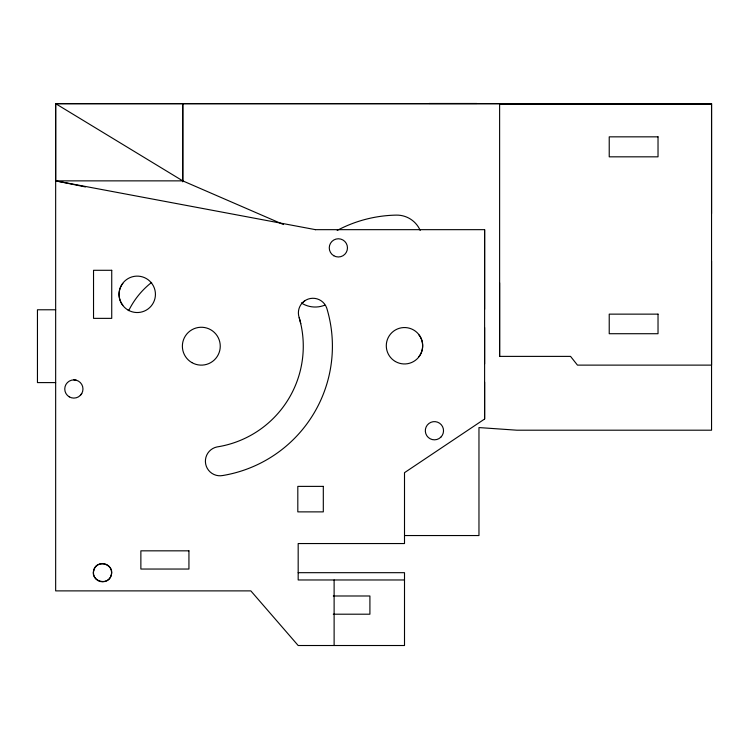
<?xml version="1.0" encoding="UTF-8"?>
<svg xmlns="http://www.w3.org/2000/svg" width="749" height="749" viewBox="0 0 749 749"><rect width="100%" height="100%" fill="white"/><g stroke="black" fill="none" stroke-linecap="round" stroke-linejoin="round"><path stroke-width="1.12" d="M499.62 103.671L499.62 356.384L570.541 356.384L577.46 365.119L711.55 365.119L711.55 103.671L55.66 103.671L55.66 180.865L85.461 186.941M404.507 579.969L298.177 579.969L298.177 543.549L404.507 543.549L404.507 472.675L484.612 419.019L484.612 382.168M484.612 363.958L484.612 327.538M484.612 309.337L484.622 229.662L315.142 229.662M499.62 356.384L499.62 282.832M711.55 260.98L711.55 430.198L516.838 430.198L478.967 427.567L478.967 535.544L404.507 535.544M711.55 213.643L711.55 103.671L55.66 103.671L55.66 590.886L250.84 590.886L298.177 645.516L404.507 645.516L404.507 572.685L298.177 572.685M122.855 283.403C117.846 289.488 117.846 299.169 122.855 305.255M80.302 395.425L81.744 393.543M418.869 356.674C423.878 350.588 423.878 340.907 418.869 334.822M301.922 303.326L304.768 300.798M520.396 103.746L506.904 103.802L520.396 103.868M529.824 103.868L543.315 103.802L529.824 103.746M628.907 103.68L615.416 103.737L628.907 103.802M638.335 103.802L651.827 103.737L638.335 103.68M429.083 103.484L476.785 103.484M499.62 103.98L711.55 103.98M55.66 309.777L37.45 309.777L37.45 382.599L55.66 382.599M333.286 595.989L369.912 595.989L369.912 614.199L333.286 614.199M76.22 380.202L73.861 379.883M315.498 229.662L55.66 180.865L182.747 180.865L283.478 224.55M55.66 103.671L182.747 180.865L182.775 103.671L182.775 181.829M299.197 317.651A101.958 101.958 0 0 1 217.06 446.928A14.577 14.577 0 0 0 205.694 464.118A14.577 14.577 0 0 0 222.893 475.493A131.094 131.094 0 0 0 326.733 308.054A14.577 14.577 0 0 0 308.167 299.085A14.577 14.577 0 0 0 299.197 317.651L300.752 323.643M484.612 229.662L484.612 419.019M334.12 579.969L334.12 645.516M128.697 310.666A80.836 80.836 0 0 1 151.654 282.401M420.198 230.43A25.503 25.503 0 0 0 396.371 215.113A131.094 131.094 0 0 0 337.181 230.411M324.841 305.133A25.503 25.503 0 0 1 301.388 302.98M93.719 570.326C90.264 581.505 108.708 586.448 111.301 575.035C114.756 563.857 96.312 558.913 93.719 570.326M440.861 437.154L438.98 438.605A9.1 9.1 0 0 1 425.357 431.508A9.1 9.1 0 0 1 437.538 422.164A9.1 9.1 0 0 1 440.861 437.154M658.025 136.842L609.227 136.842L609.227 156.831L658.025 156.831L658.025 136.842M111.732 270.295L93.531 270.295L93.531 318.362L111.732 318.362L111.732 270.295M658.025 314.14L609.227 314.14L609.227 333.717L658.025 333.717L658.025 314.14M323.306 486.382L297.812 486.382L297.812 511.876L323.306 511.876L323.306 486.382M188.935 550.833L140.868 550.833L140.868 569.043L188.935 569.043L188.935 550.833M191.847 362.591A18.931 18.931 0 0 0 220.253 346.188A18.931 18.931 0 0 0 191.847 329.794A18.931 18.931 0 0 0 191.847 362.591M128.116 310.095A18.21 18.21 0 0 0 155.436 294.329A18.21 18.21 0 0 0 128.116 278.562A18.21 18.21 0 0 0 128.116 310.095M395.397 361.524A18.21 18.21 0 0 0 422.708 345.748A18.21 18.21 0 0 0 395.397 329.981A18.21 18.21 0 0 0 395.397 361.524M333.811 255.755A9.1 9.1 0 0 0 347.47 247.872A9.1 9.1 0 0 0 333.811 239.989A9.1 9.1 0 0 0 333.811 255.755M97.96 580.569A9.1 9.1 0 0 0 111.61 572.685A9.1 9.1 0 0 0 97.96 564.802A9.1 9.1 0 0 0 97.96 580.569M69.311 396.876A9.1 9.1 0 0 0 82.97 388.993A9.1 9.1 0 0 0 69.311 381.11A9.1 9.1 0 0 0 69.311 396.876"/></g></svg>
